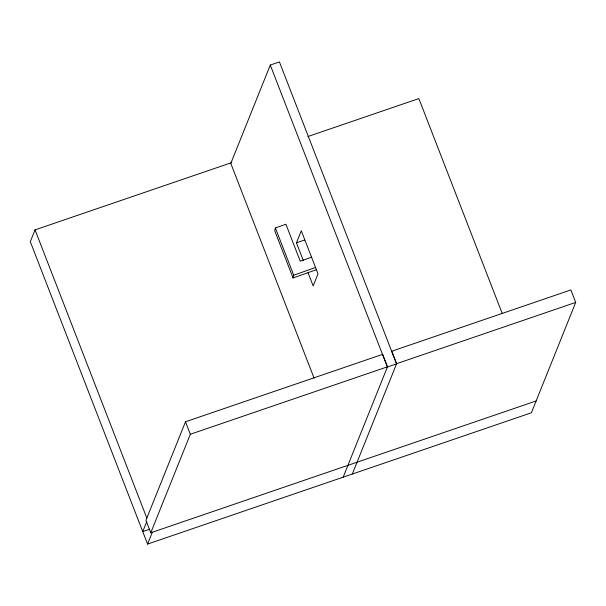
<?xml version="1.0" encoding="UTF-8"?>
<svg xmlns="http://www.w3.org/2000/svg" width="606" height="606" viewBox="0 0 606 606"><rect width="100%" height="100%" fill="white"/><g stroke="black" fill="none" stroke-linecap="round" stroke-linejoin="round"><path stroke-width="0.91" d="M311.673 257.171L300.258 261.209L285.918 224.228L275.389 227.947L274.715 230.697L293.046 277.957L316.741 269.579M293.046 277.957L293.721 275.207L275.389 227.947M231.871 162.544L35.042 229.879L30.3 241.696L147.584 544.074L531.394 412.769L575.7 302.417L570.86 289.948L391.779 351.207L396.619 363.683L352.313 474.036M270.284 65.054L387.401 366.994L396.544 363.865L279.427 61.926L270.284 65.054L230.803 163.408L314.113 378.197M343.17 477.164L387.476 366.804L382.636 354.336L185.489 421.784L145.932 520.319L150.765 532.788L536.143 400.952M146.811 521.471L142.743 531.598L149.894 529.159M150.765 532.788L190.329 434.252L185.489 421.784M147.584 544.074L152.326 532.25M303.273 260.398L296.448 242.809L301.288 230.742L318.006 273.844L313.166 285.911L308.045 272.715M293.721 275.207L315.665 267.451M307.916 136.524L418.86 98.573L502.253 313.582M296.448 242.809L304.757 239.961M190.329 434.252L387.476 366.804M396.619 363.683L575.7 302.417M35.042 229.879L146.811 518.016"/></g></svg>
